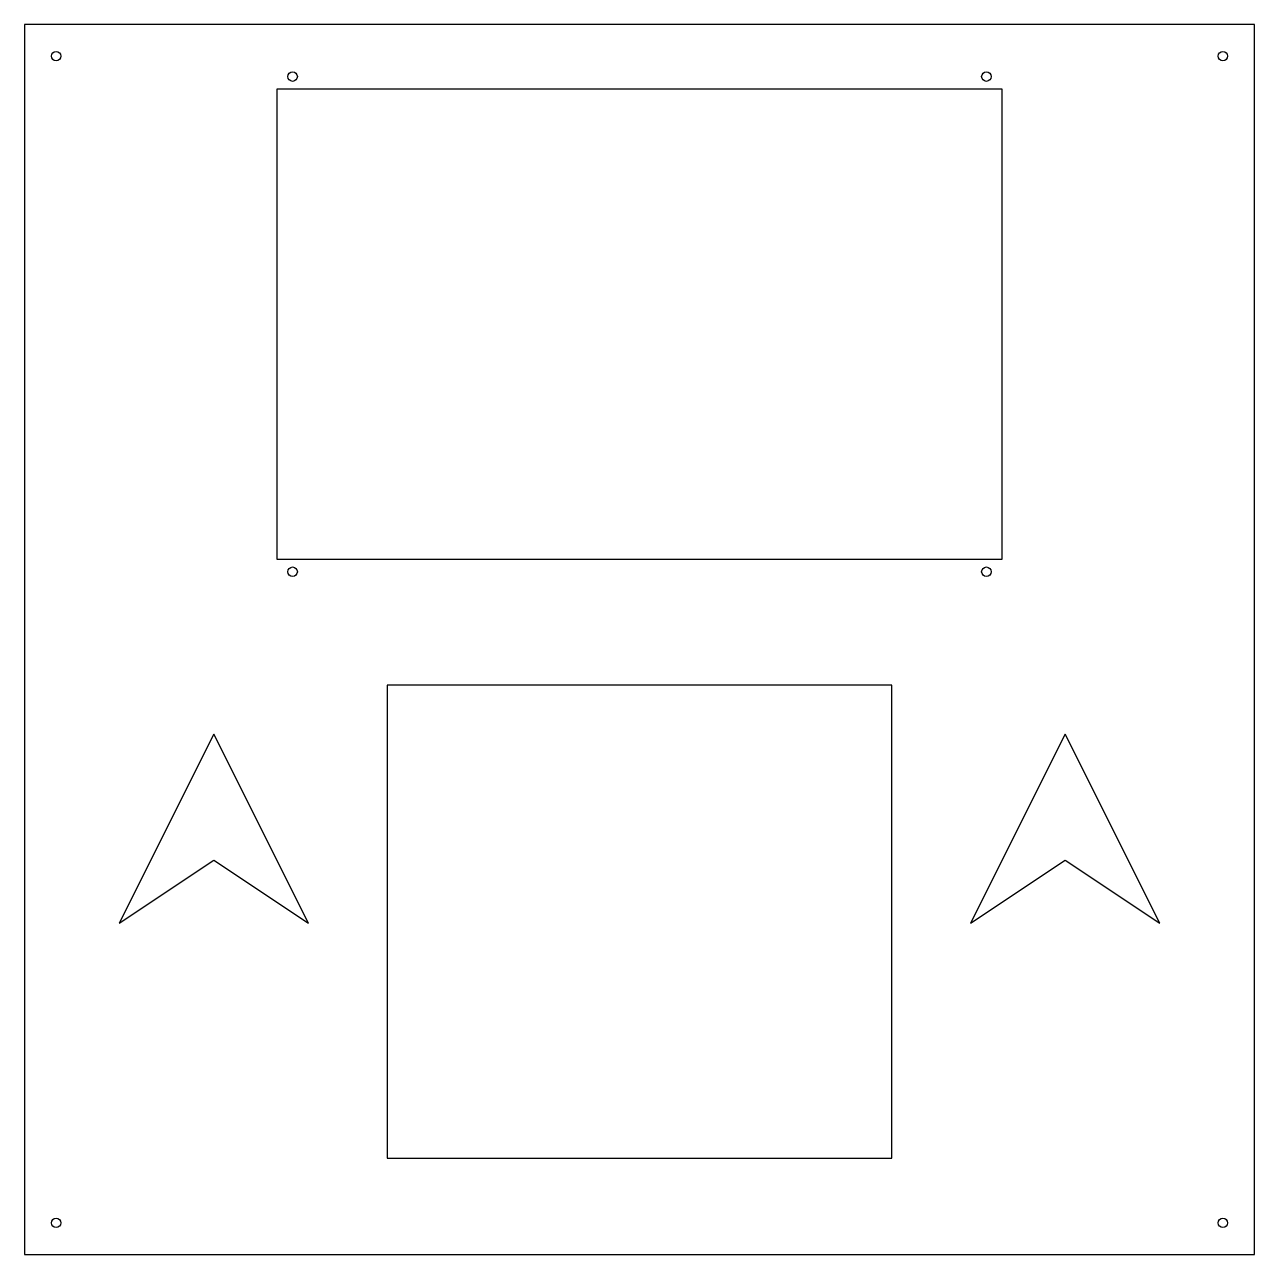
# Model space of a CAD drawing. Header units: millimetres. Extents: x -195 to 195, y -195 to 195.
import ezdxf

# ---------------------------------------------------------------- set-up
doc = ezdxf.new("R2010")
doc.units = ezdxf.units.MM

msp = doc.modelspace()

# ---------------------------------------------------------------- linework, layer by layer
at = {"color": 7, "linetype": 'Continuous', "lineweight": 25}
for p, q in [((195, 195), (-195, 195)), ((-195, 195), (-195, -195)), ((195, -195), (195, 195)), ((115, 174.5), (-115, 174.5)), ((-115, 174.5), (-115, 25.5)), ((115, 25.5), (115, 174.5)), ((-115, 25.5), (115, 25.5)), ((-80, -14.5), (-80, -164.5)), ((80, -14.5), (-80, -14.5)), ((80, -164.5), (80, -14.5)), ((-135, -30), (-165, -90)), ((-105, -90), (-135, -30)), ((135, -30), (105, -90)), ((165, -90), (135, -30)), ((-165, -90), (-135, -70)), ((-135, -70), (-105, -90)), ((105, -90), (135, -70)), ((135, -70), (165, -90)), ((-80, -164.5), (80, -164.5)), ((-195, -195), (195, -195))]:
    msp.add_line(p, q, dxfattribs=at)
for centre in [(-185, 185), (185, 185), (-110, 178.5), (110, 178.5), (-110, 21.5), (110, 21.5), (-185, -185), (185, -185)]:
    msp.add_circle(centre, 1.5, dxfattribs=at)

doc.saveas('drawing.dxf')
